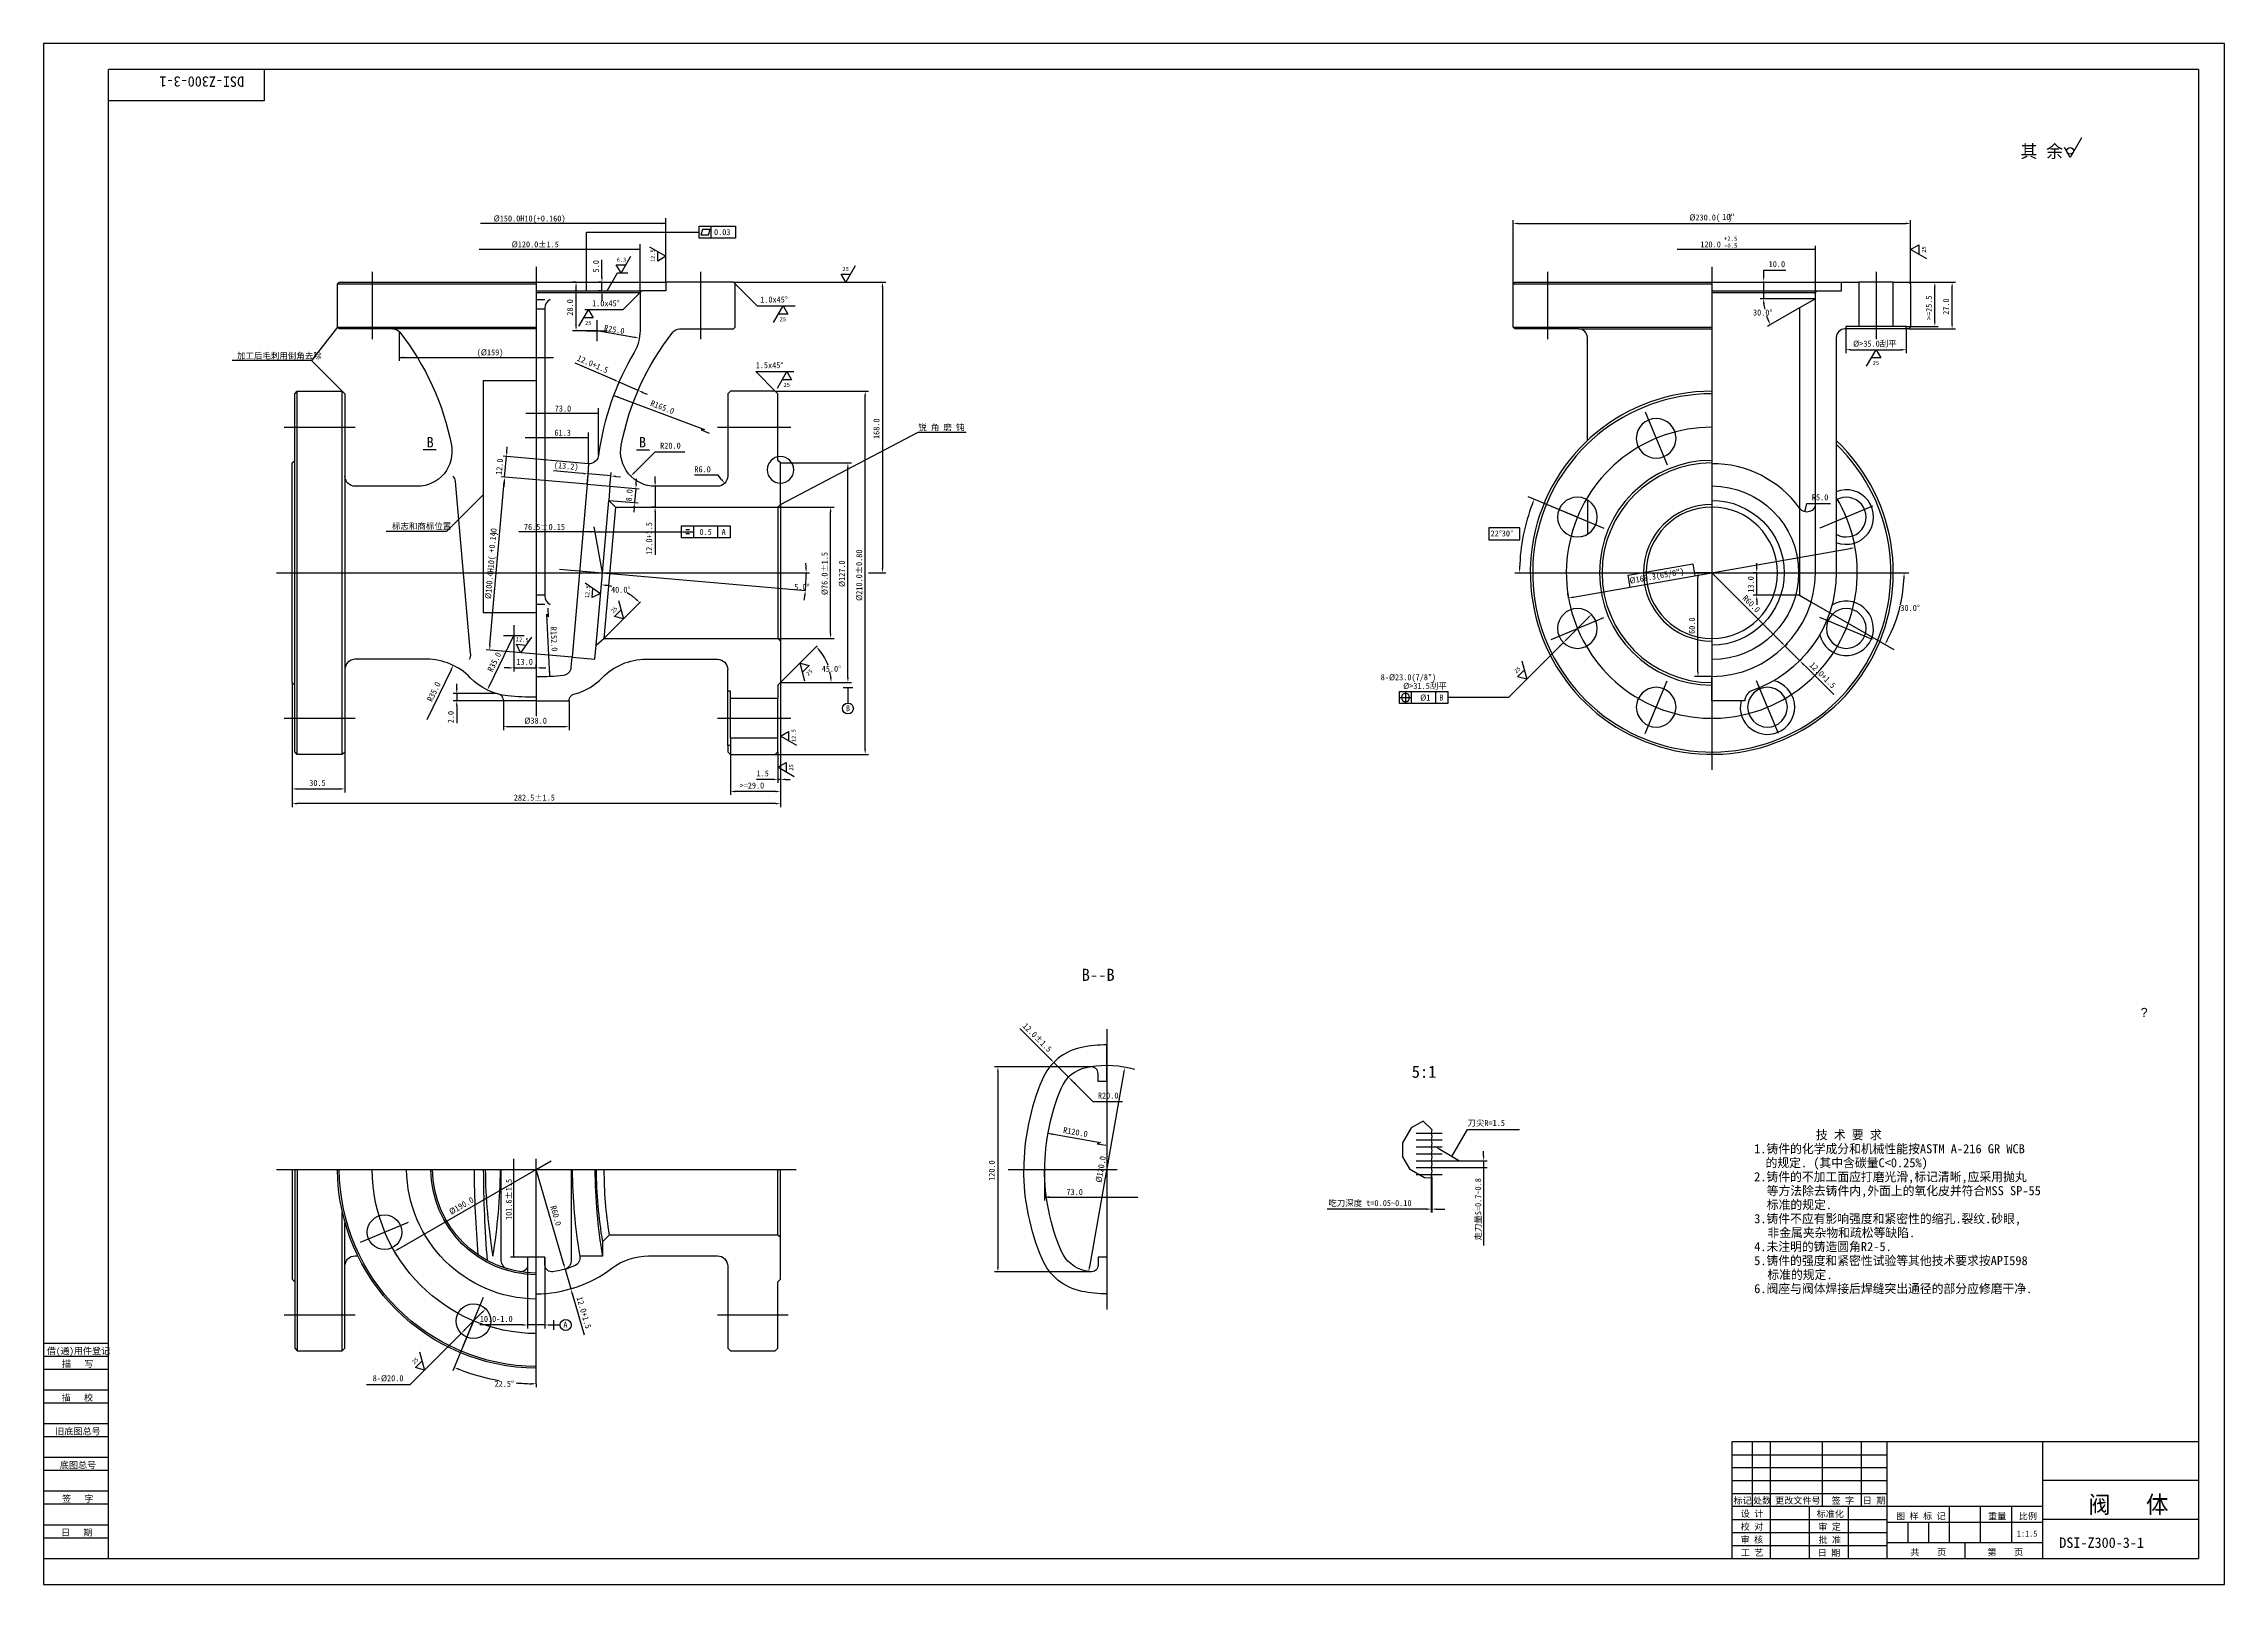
# Model space of a CAD drawing. Header units: metres. Extents: x 0 to 841, y 0 to 594.
import ezdxf

# ---------------------------------------------------------------- set-up
doc = ezdxf.new("R2010")
doc.units = ezdxf.units.M
for name, color, linetype in [('B', 3, 'Continuous'), ('C', 6, 'Continuous'), ('D', 1, 'Continuous'), ('E', 2, 'Continuous'), ('FL', 5, 'Continuous'), ('HA', 5, 'Continuous'), ('T', 7, 'Continuous'), ('TL', 4, 'Continuous')]:
    doc.layers.add(name, color=color, linetype=linetype)

# ---------------------------------------------------------------- blocks, each defined once
blk = doc.blocks.new('PIC5')
for points in [[(-6, 0), (6, 0)], [(2.1, 2.29), (-2.24, 2.29)], [(2.1, -2.35), (-2.34, -2.35)]]:
    blk.add_lwpolyline(points)
blk = doc.blocks.new('PIC20')
blk.add_lwpolyline([(-4.98, -3.04), (4.02, -3.04), (6.02, 2.96), (-2.98, 2.96)], close=True)
blk = doc.blocks.new('PIC1')
for points in [[(-6.4, 0), (6.24, 0)], [(0, 6.28), (0, -6.51)]]:
    blk.add_lwpolyline(points)
blk.add_lwpolyline([(-4.82, 0, 1), (4.82, 0, 1), (-4.82, 0, 1)], format="xyb")
blk = doc.blocks.new('TUKUN1')
at = {"layer": 'FL'}
for p, q in [((841, 594), (0, 594)), ((0, 594), (0, 0)), ((841, 0), (841, 594)), ((0, 83), (25, 83)), ((0, 75), (25, 75)), ((0, 70), (25, 70)), ((0, 62), (25, 62)), ((0, 57), (25, 57)), ((659, 30), (659, 55)), ((666, 10), (666, 55)), ((686, 30), (686, 55)), ((701, 30), (701, 55)), ((0, 49), (25, 49)), ((0, 44), (25, 44)), ((651, 50), (711, 50)), ((651, 45), (711, 45)), ((0, 36), (25, 36)), ((651, 40), (711, 40)), ((651, 35), (711, 35)), ((0, 31), (25, 31)), ((696, 10), (696, 30)), ((0, 23), (25, 23)), ((0, 18), (25, 18)), ((651, 25), (711, 25)), ((651, 20), (711, 20)), ((651, 15), (711, 15)), ((0, 0), (841, 0))]:
    blk.add_line(p, q, dxfattribs=at)
at = {"layer": 'TL'}
for p, q in [((831, 584), (25, 584)), ((25, 10), (25, 584)), ((85, 584), (85, 572)), ((831, 584), (831, 10)), ((85, 572), (25, 572)), ((0, 93), (25, 93)), ((0, 88), (25, 88)), ((831, 55), (651, 55)), ((651, 55), (651, 10)), ((711, 10), (711, 55)), ((771, 10), (771, 55)), ((831, 40), (771, 40)), ((771, 30), (651, 30)), ((681, 10), (681, 30)), ((735, 16), (735, 30)), ((747, 16), (747, 30)), ((759, 16), (759, 30)), ((711, 24), (771, 24)), ((719, 16), (719, 24)), ((727, 16), (727, 24)), ((831, 25), (771, 25)), ((0, 10), (831, 10)), ((771, 16), (711, 16)), ((741, 10), (741, 16))]:
    blk.add_line(p, q, dxfattribs=at)
at = {"layer": 'T'}
for s, p in [('借(通)用件登记', (1.26, 88.76)), ('描   写', (7.09, 83.76)), ('描   校', (6.98, 70.76)), ('旧底图总号', (4.52, 57.76)), ('底图总号', (6.25, 44.76)), ('签   字', (7.1, 31.76)), ('标记', (651.71, 31.07)), ('处数', (659.22, 31.07)), ('更改文件号', (667.75, 31.07)), ('签 字', (689.53, 31.07)), ('日 期', (701.57, 31.07)), ('设 计', (654.5, 25.99)), ('标准化', (683.77, 25.93)), ('图 样 标 记', (714.4, 25.04)), ('重量', (749.88, 25.04)), ('比例', (761.7, 25.04)), ('日   期', (6.72, 18.76)), ('校 对', (654.48, 20.99)), ('审 核', (654.41, 15.99)), ('批 准', (684.46, 15.93)), ('审 定', (684.39, 20.93)), ('工 艺', (654.52, 10.99)), ('日 期', (684.18, 10.93)), ('共    页', (719.91, 11.13)), ('第    页', (749.62, 11.13))]:
    blk.add_text(s, height=2.5, dxfattribs=at).set_placement(p)

msp = doc.modelspace()

# ---------------------------------------------------------------- linework, layer by layer
at = {"layer": 'B'}
msp.add_lwpolyline([(683.33, 416.76, -0.73), (677.31, 414.8), (677.2, 414.95)], format="xyb", dxfattribs=at)
at = {"layer": 'C'}
for p, q in [((126.67, 506), (126.67, 480)), ((190, 508), (190, 334.67)), ((253.33, 506), (253.33, 480)), ((580, 506), (580, 480)), ((643.33, 508), (643.33, 314)), ((92.83, 446.1), (120.17, 446.1)), ((259.83, 446.1), (288.17, 446.1)), ((89.83, 390), (290.17, 390)), ((567.33, 390), (719.33, 390)), ((92.83, 333.9), (120.17, 333.9)), ((259.83, 333.9), (288.17, 333.9)), ((410, 214), (410, 106)), ((89.83, 160), (290.17, 160)), ((190, 77.33), (190, 164)), ((92.83, 103.9), (120.17, 103.9)), ((259.83, 103.9), (287.17, 103.9))]:
    msp.add_line(p, q, dxfattribs=at)
for points in [[(706.67, 506), (706.67, 480)], [(209.33, 483.33), (217.33, 483.33)], [(213.33, 487.33), (213.33, 479.33)], [(617.66, 451.99), (626.07, 431.67)], [(581.34, 415.68), (601.67, 407.26)], [(705.33, 415.68), (685, 407.26)], [(198.9, 391.45), (215.5, 390)], [(581.34, 364.32), (601.67, 372.74)], [(705.33, 364.32), (685, 372.74)], [(177.33, 365.77), (185.33, 365.77)], [(181.33, 369.77), (181.33, 361.77)], [(617.66, 328.01), (626.07, 348.33)], [(669.01, 328.01), (660.59, 348.33)], [(529.33, 174), (539.33, 174)], [(529.33, 171.33), (539.33, 171.33)], [(529.33, 168.67), (539.33, 168.67)], [(372, 160), (414, 160)], [(372, 160), (414, 160)], [(529.33, 166), (539.33, 166)], [(529.33, 163.33), (539.33, 163.33)], [(529.33, 160.67), (539.33, 160.67)], [(529.33, 158), (539.33, 158)], [(122.25, 131.94), (140.73, 139.59)], [(161.94, 92.25), (169.59, 110.73)]]:
    msp.add_lwpolyline(points, dxfattribs=at)
for points in [[(643.33, 446.1, 3.81), (691.33, 419.04, 3.81)], [(190, 96.67, -0.41), (126.67, 160, -0.41)]]:
    msp.add_lwpolyline(points, format="xyb", dxfattribs=at)
at = {"layer": 'D'}
for p, q in [((785.9, 557.69), (781.53, 550.12)), ((781.53, 550.12), (779.34, 553.9)), ((240, 524.67), (168.44, 524.67)), ((252.76, 519), (252.76, 523.67)), ((252.76, 523.67), (266.76, 523.67)), ((257.43, 519), (257.43, 523.67)), ((266.76, 523.67), (266.76, 519)), ((566.67, 501.33), (566.67, 526)), ((568.53, 524.67), (718.13, 524.67)), ((720, 501.33), (720, 526)), ((230, 514.67), (168.03, 514.67)), ((209.33, 498.67), (209.33, 521.33)), ((209.33, 521.33), (252.76, 521.33)), ((233.69, 515.64), (240, 512)), ((236.85, 510.18), (236.85, 513.82)), ((266.76, 519), (252.76, 519)), ((683.33, 514.67), (630, 514.67)), ((720, 514.67), (723.15, 516.49)), ((726.31, 511.02), (720, 514.67)), ((723.15, 516.49), (723.15, 512.85)), ((215.33, 505.73), (215.33, 510.68)), ((215.33, 503.87), (215.33, 505.73)), ((222.67, 505.59), (220.85, 508.75)), ((220.85, 508.75), (224.49, 508.75)), ((226.31, 511.9), (222.67, 505.59)), ((240, 512), (236.85, 510.18)), ((309.33, 502), (307.51, 505.15)), ((307.51, 505.15), (311.15, 505.15)), ((312.98, 508.31), (309.33, 502)), ((663.33, 504.2), (663.33, 506.67)), ((663.33, 506.67), (665.2, 506.67)), ((665.2, 506.67), (671.93, 506.67)), ((205.33, 502), (204, 502)), ((205.33, 485.2), (205.33, 500.13)), ((215.33, 502), (214, 502)), ((215.33, 498.67), (214, 498.67)), ((215.33, 498.67), (215.33, 502)), ((215.33, 496.8), (215.33, 494.93)), ((266, 502), (324.83, 502)), ((323.5, 500.13), (323.5, 391.87)), ((719.33, 502), (730.67, 502)), ((719.33, 502), (737.33, 502)), ((729.33, 486.87), (729.33, 500.13)), ((736, 485.87), (736, 500.13)), ((206.42, 485.09), (210.07, 491.4)), ((211.89, 488.25), (208.25, 488.25)), ((210.07, 491.4), (211.89, 488.25)), ((281.51, 486.54), (285.15, 492.85)), ((286.97, 489.69), (283.33, 489.69)), ((285.15, 492.85), (286.97, 489.69)), ((663.33, 495.67), (661.96, 495.67)), ((213.33, 483.33), (204, 483.33)), ((213.33, 483.33), (206.94, 483.33)), ((227.91, 480.76), (213.33, 483.33)), ((666.01, 485.67), (664.82, 484.98)), ((695, 484), (695, 474.67)), ((718.33, 485), (730.67, 485)), ((718.33, 484), (718.33, 474.67)), ((719.33, 484), (737.33, 484)), ((137.09, 473.02), (196.67, 473.02)), ((696.87, 476), (716.47, 476)), ((703.02, 469.69), (706.67, 476)), ((708.49, 472.85), (704.85, 472.85)), ((706.67, 476), (708.49, 472.85)), ((218.53, 464.97), (205.02, 470.83)), ((220.24, 464.23), (218.53, 464.97)), ((221.95, 463.49), (221.42, 462.27)), ((229.29, 460.31), (221.95, 463.49)), ((282.98, 461.23), (286.62, 467.54)), ((288.45, 464.39), (284.8, 464.39)), ((286.62, 467.54), (288.45, 464.39)), ((219.89, 458.39), (254.85, 445.27)), ((229.29, 460.31), (229.82, 461.53)), ((231.01, 459.56), (232.72, 458.82)), ((282.17, 460), (318.17, 460)), ((316.83, 321.87), (316.83, 458.13)), ((214, 451.4), (186, 451.4)), ((178.65, 436.69), (178.81, 438.55)), ((210.1, 442.06), (185.67, 442.06)), ((254.85, 445.27), (253.53, 445.05)), ((253.53, 445.05), (256.65, 443.88)), ((210.1, 432.06), (177.16, 434.94)), ((177.79, 426.89), (178.49, 434.83)), ((206.3, 428.41), (196.61, 429.26)), ((209.67, 424.1), (210.13, 429.42)), ((227.74, 428.56), (235.84, 436.67)), ((235.84, 436.67), (237.71, 436.67)), ((237.71, 436.67), (247.22, 436.67)), ((284.17, 432.33), (311.5, 432.33)), ((310.17, 349.53), (310.17, 430.47)), ((172.12, 362.07), (177.63, 425.03)), ((209.67, 424.1), (176.46, 427.01)), ((209.67, 424.1), (176.46, 427.01)), ((177.63, 425.03), (177.47, 423.17)), ((208.16, 428.25), (206.3, 428.41)), ((218.77, 427.32), (210.02, 428.09)), ((218.42, 423.34), (218.88, 428.65)), ((218.42, 423.34), (229.71, 422.35)), ((220.62, 427.16), (222.48, 427)), ((228.38, 422.47), (227.9, 417.05)), ((228.54, 424.33), (228.7, 426.19)), ((235.84, 423.33), (234.51, 423.33)), ((235.84, 425.2), (235.84, 427.07)), ((235.84, 423.33), (235.84, 415.33)), ((258.25, 427.59), (250.96, 427.59)), ((260.11, 427.59), (258.25, 427.59)), ((261.47, 425.94), (260.11, 427.59)), ((217.94, 417.92), (229.23, 416.93)), ((227.74, 415.19), (227.58, 413.33)), ((235.84, 415.33), (234.51, 415.33)), ((235.84, 413.47), (235.84, 411.6)), ((283.17, 415.33), (304.83, 415.33)), ((303.5, 366.53), (303.5, 413.47)), ((679.14, 413.54), (680, 416.76)), ((680, 416.76), (681.87, 416.76)), ((681.87, 416.76), (689.15, 416.76)), ((212.72, 405.76), (183.22, 405.76)), ((212.72, 405.76), (215.05, 405.76)), ((215.05, 405.76), (246.05, 405.76)), ((235.84, 411.6), (235.84, 396.87)), ((246.05, 403.42), (246.05, 408.09)), ((246.05, 408.09), (264.72, 408.09)), ((250.72, 403.42), (250.72, 408.09)), ((260.05, 403.42), (260.05, 408.09)), ((264.72, 408.09), (264.72, 403.42)), ((264.72, 403.42), (246.05, 403.42)), ((589.92, 380.58), (696.74, 399.42)), ((290.17, 390), (295.4, 390)), ((318.17, 390), (324.83, 390)), ((643.33, 390), (636.67, 390)), ((638, 351.87), (638, 388.13)), ((670.3, 363.04), (643.33, 390)), ((660.67, 390), (659.33, 390)), ((660.67, 391.87), (660.67, 393.73)), ((660.67, 381.33), (660.67, 390)), ((208.83, 386.18), (214.8, 382.01)), ((211.5, 380.47), (211.82, 384.1)), ((214.8, 382.01), (211.5, 380.47)), ((221.75, 379.25), (223.64, 372.21)), ((677.2, 381.33), (659.33, 381.33)), ((660.67, 379.47), (660.67, 377.6)), ((195.27, 350.14), (194.02, 374.1)), ((194.02, 374.1), (194.75, 372.99)), ((194.75, 372.99), (194.57, 376.31)), ((220.12, 373.15), (222.69, 375.73)), ((223.64, 372.21), (220.12, 373.15)), ((595.6, 372.63), (587.4, 364.43)), ((171.93, 346.47), (181.33, 365.77)), ((181.33, 365.77), (181.33, 352)), ((183.91, 359.17), (182.37, 362.47)), ((182.37, 362.47), (186, 362.15)), ((188.09, 365.14), (183.91, 359.17)), ((283.17, 364.67), (304.83, 364.67)), ((586.08, 363.11), (564.87, 341.9)), ((670.3, 363.04), (668.98, 364.36)), ((671.62, 361.72), (672.56, 362.66)), ((671.62, 361.72), (677.27, 356.06)), ((203.84, 357.43), (170.63, 360.33)), ((179.47, 353.33), (177.6, 353.33)), ((181.33, 353.33), (190, 353.33)), ((190, 353.33), (190, 354.67)), ((191.87, 353.33), (193.73, 353.33)), ((293.59, 348.17), (291.71, 355.21)), ((291.71, 355.21), (295.23, 354.27)), ((295.23, 354.27), (292.65, 351.69)), ((570.05, 356.01), (571.94, 348.97)), ((677.27, 356.06), (678.22, 357)), ((678.59, 354.74), (679.91, 353.42)), ((679.91, 353.42), (690.33, 343.01)), ((95.83, 347.67), (95.83, 305.33)), ((95.83, 347.67), (95.83, 299.67)), ((157.18, 352.63), (147.78, 333.33)), ((159.33, 345.28), (159.33, 347.14)), ((284.17, 347.67), (284.17, 309)), ((284.17, 347.67), (284.17, 304.33)), ((284.17, 347.67), (284.17, 299.67)), ((284.17, 347.67), (311.5, 347.67)), ((568.42, 349.91), (571, 352.49)), ((571.94, 348.97), (568.42, 349.91)), ((643.33, 350), (636.67, 350)), ((174.67, 343.41), (158, 343.41)), ((177.33, 340.67), (158, 340.67)), ((159.33, 343.41), (159.33, 340.67)), ((159.33, 338.8), (159.33, 336.93)), ((159.33, 336.93), (159.33, 331.98)), ((177.33, 340.67), (177.33, 329.33)), ((202.67, 340.67), (202.67, 329.33)), ((522.87, 339.56), (522.87, 344.23)), ((522.87, 344.23), (541.54, 344.23)), ((541.54, 339.56), (522.87, 339.56)), ((527.54, 339.56), (527.54, 344.23)), ((536.87, 339.56), (536.87, 344.23)), ((541.54, 344.23), (541.54, 339.56)), ((564.87, 341.9), (541.54, 341.9)), ((179.2, 330.67), (200.8, 330.67)), ((284.17, 327), (287.32, 328.82)), ((287.32, 328.82), (287.32, 325.18)), ((116.17, 321), (116.17, 305.33)), ((264.83, 323.4), (264.83, 304.33)), ((282.17, 320), (318.17, 320)), ((283.17, 321), (283.17, 309)), ((290.48, 323.36), (284.17, 327)), ((283.17, 315), (286.32, 316.82)), ((289.48, 311.36), (283.17, 315)), ((286.32, 316.82), (286.32, 313.18)), ((97.7, 306.67), (114.3, 306.67)), ((282.3, 305.67), (266.7, 305.67)), ((279.43, 310.33), (274.93, 310.33)), ((281.3, 310.33), (279.43, 310.33)), ((284.17, 310.33), (283.17, 310.33)), ((286.03, 310.33), (287.9, 310.33)), ((282.3, 301), (97.7, 301)), ((386.94, 203.85), (376.53, 214.27)), ((388.26, 202.53), (386.94, 203.85)), ((389.58, 201.21), (390.52, 202.16)), ((403.57, 199.48), (366.67, 199.48)), ((368, 197.61), (368, 122.39)), ((395.24, 195.56), (389.58, 201.21)), ((395.24, 195.56), (396.18, 196.5)), ((396.56, 194.24), (397.88, 192.92)), ((396.56, 194.24), (404.67, 186.13)), ((416.62, 197.55), (403.38, 122.45)), ((404.67, 186.13), (406.53, 186.13)), ((406.53, 186.13), (416.04, 186.13)), ((387.22, 173.89), (407.57, 170.3)), ((407.57, 170.3), (406.32, 169.85)), ((406.32, 169.85), (409.6, 169.27)), ((136.77, 129.27), (190, 160)), ((181.33, 126.13), (181.33, 164)), ((200.59, 123.37), (190, 160)), ((538.38, 167.73), (546, 163.33)), ((539.33, 163.33), (556.67, 163.33)), ((539.33, 160.67), (556.67, 160.67)), ((546, 163.33), (547.87, 163.33)), ((547.87, 163.33), (547.93, 163.33)), ((555.33, 165.2), (555.33, 167.07)), ((555.33, 163.33), (555.33, 160.67)), ((535.15, 158), (535.15, 143.33)), ((535.33, 156.67), (535.33, 143.33)), ((555.33, 158.8), (555.33, 156.93)), ((555.33, 156.93), (555.33, 156.87)), ((386, 149.33), (422, 149.33)), ((531.15, 144.67), (495, 144.67)), ((533.29, 144.67), (531.15, 144.67)), ((533.29, 144.67), (531.42, 144.67)), ((535.15, 144.67), (535.33, 144.67)), ((537.2, 144.67), (539.07, 144.67)), ((539.07, 144.67), (540.35, 144.67)), ((186.67, 126.13), (180, 126.13)), ((186.67, 126.13), (186.67, 98.67)), ((193.33, 126.13), (193.33, 98.67)), ((200.59, 123.37), (200.07, 125.16)), ((201.1, 121.57), (202.39, 121.94)), ((201.1, 121.57), (203.32, 113.89)), ((403.57, 120.52), (366.67, 120.52)), ((203.32, 113.89), (204.61, 114.26)), ((203.84, 112.09), (204.36, 110.3)), ((204.36, 110.3), (208.45, 96.15)), ((162.37, 98.09), (169.16, 104.88)), ((182.93, 100), (168.21, 100)), ((184.8, 100), (182.93, 100)), ((193.33, 100), (186.67, 100)), ((195.2, 100), (197.07, 100)), ((143.39, 83.57), (145.96, 86.15)), ((145.02, 89.67), (146.91, 82.63)), ((146.91, 82.63), (143.39, 83.57)), ((158.36, 83.63), (157.85, 82.38)), ((190, 77.33), (190, 75.99))]:
    msp.add_line(p, q, dxfattribs=at)
for points in [[(240, 502), (240, 526.67)], [(230, 498), (230, 516.67)], [(683.33, 495.67), (683.33, 516)], [(217.33, 498.67), (221.33, 505.59), (225.33, 505.59)], [(230, 498), (223.4, 491.4), (208.73, 491.4)], [(266.67, 501.33), (275.15, 492.85), (289.82, 492.85)], [(663.33, 495.67), (663.33, 502.33)], [(663.33, 495.67), (663.33, 499)], [(683.33, 495.67), (663.33, 495.67)], [(677.2, 492.13), (666.01, 485.67)], [(113.33, 484.67), (103.33, 471.83)], [(137.09, 483.02), (137.09, 471.69)], [(115.17, 460), (103.33, 471.83), (72.67, 471.83)], [(282.17, 460), (274.62, 467.54), (289.29, 467.54)], [(214, 435.4), (214, 453.4)], [(151.33, 437.4), (146.33, 437.4)], [(210.1, 432.06), (210.1, 444.06)], [(228.67, 437.4), (233.67, 437.4)], [(284.17, 416.33), (337.29, 444.22), (355.75, 444.22)], [(169.57, 420), (155.42, 405.86), (132.09, 405.86)], [(591.5, 411.47), (572.5, 419.34)], [(215.5, 390), (212.37, 407.73)], [(557.33, 402.67), (569.33, 402.67), (569.33, 407.34), (557.33, 407.34), (557.33, 402.67)], [(215.5, 390), (293.87, 383.14)], [(611.82, 384.44), (611.01, 389.04), (635.96, 393.44), (636.77, 388.84)], [(216.09, 364.67), (230.24, 378.81)], [(681.71, 378.73), (713.47, 360.39)], [(284.17, 347.67), (298.31, 361.81)], [(284.17, 347.67), (304.17, 347.67)], [(312.03, 345.67), (308.3, 345.67)], [(310.17, 345.67), (310.17, 339.77)], [(543.11, 165), (549.11, 175.39), (569.11, 175.39)], [(190, 160), (195.77, 163.33)], [(386, 160), (386, 148)], [(555.33, 160.67), (555.33, 130.67)], [(165.76, 101.49), (158.36, 83.63)], [(196.67, 101.87), (196.67, 98.13)], [(161.05, 96.77), (141.25, 76.97), (124.58, 76.97)], [(196.67, 100), (199.23, 100)]]:
    msp.add_lwpolyline(points, dxfattribs=at)
for points in [[(588.09, 380.26, -0.01), (587.78, 382.19, -0.01)], [(420.84, 198.5, 0.11), (403.57, 199.48, 0.11)], [(135.15, 128.33, 0.01), (136.29, 126.44, 0.01)]]:
    msp.add_lwpolyline(points, format="xyb", dxfattribs=at)
for centre, radius in [((781.53, 552.64), 1.26), ((310.17, 337.67), 2.1), ((201.33, 100), 2.1)]:
    msp.add_circle(centre, radius, dxfattribs=at)
for centre, radius, start, end in [((683.33, 495.67), 20.04, 185.34, 191.82), ((683.33, 495.67), 20.04, 199.1, 204.66), ((643.33, 390), 74.14, 158.94, 178.56), ((215.5, 390), 78.56, 355, 0), ((215.5, 390), 78.56, 1.36, 2.72), ((662.19, 390), 55.29, 347.13, 358.07), ((213.01, 361.59), 23.89, 75.24, 80.52), ((213.01, 361.59), 23.89, 49.48, 59.8), ((215.5, 390), 78.56, 352.28, 353.64), ((662.19, 390), 55.29, 331.93, 346.61), ((284.17, 347.67), 19.52, 19.64, 39.52), ((284.17, 347.67), 19.52, 5.48, 12.15), ((190, 160), 82.68, 248.79, 260.07), ((190, 160), 82.68, 264.57, 268.71)]:
    msp.add_arc(centre, radius, start, end, dxfattribs=at)
for points in [[(238.08, 524.36), (240, 524.67), (238.08, 524.97)], [(568.53, 524.98), (568.53, 524.36), (566.67, 524.67)], [(718.13, 524.98), (718.13, 524.36), (720, 524.67)], [(228.08, 514.36), (230, 514.67), (228.08, 514.97)], [(681.41, 514.36), (683.33, 514.67), (681.41, 514.97)], [(205.02, 500.13), (205.64, 500.13), (205.33, 502)], [(209.02, 500.53), (209.64, 500.53), (209.33, 498.67)], [(215.02, 503.87), (215.64, 503.87), (215.33, 502)], [(215.02, 496.8), (215.64, 496.8), (215.33, 498.67)], [(323.19, 500.13), (323.81, 500.13), (323.5, 502)], [(663.64, 504.2), (663.02, 504.2), (663.33, 502.33)], [(729.02, 500.13), (729.64, 500.13), (729.33, 502)], [(735.69, 500.13), (736.31, 500.13), (736, 502)], [(663.07, 493.79), (663.69, 493.82), (663.29, 495.67)], [(205.02, 485.2), (205.64, 485.2), (205.33, 483.33)], [(227.96, 481.07), (227.85, 480.46), (229.75, 480.44)], [(665.39, 487.45), (664.84, 487.16), (665.97, 485.64)], [(729.02, 486.87), (729.64, 486.87), (729.33, 485)], [(735.69, 485.87), (736.31, 485.87), (736, 484)], [(139.01, 473.33), (137.09, 473.02), (139.01, 472.72)], [(696.87, 476.31), (696.87, 475.69), (695, 476)], [(716.47, 476.31), (716.47, 475.69), (718.33, 476)], [(220.36, 464.52), (220.12, 463.95), (221.95, 463.49)], [(221.75, 458.03), (221.53, 457.44), (219.89, 458.39)], [(231.13, 459.85), (230.88, 459.28), (229.29, 460.31)], [(316.52, 458.13), (317.14, 458.13), (316.83, 460)], [(212.08, 451.09), (214, 451.4), (212.08, 451.7)], [(208.18, 441.76), (210.1, 442.06), (208.18, 442.37)], [(178.34, 436.72), (178.96, 436.66), (178.49, 434.83)], [(309.86, 430.47), (310.48, 430.47), (310.17, 432.33)], [(177.32, 425.06), (177.94, 425.01), (177.79, 426.89)], [(177.32, 425.06), (177.94, 425.01), (177.79, 426.89)], [(208.19, 428.56), (208.13, 427.94), (210.02, 428.09)], [(220.65, 427.47), (220.6, 426.85), (218.77, 427.32)], [(227.96, 428.34), (227.52, 428.78), (226.42, 427.24)], [(228.23, 424.35), (228.85, 424.3), (228.38, 422.47)], [(235.53, 425.2), (236.16, 425.2), (235.84, 423.33)], [(261.71, 426.14), (261.23, 425.74), (262.66, 424.5)], [(227.43, 415.21), (228.05, 415.16), (227.9, 417.05)], [(235.53, 413.47), (236.16, 413.47), (235.84, 415.33)], [(303.19, 413.47), (303.81, 413.47), (303.5, 415.33)], [(573.86, 416.75), (574.43, 416.52), (574.84, 418.37)], [(210.8, 405.45), (212.72, 405.76), (210.8, 406.06)], [(214.59, 406.07), (214.59, 405.45), (212.72, 405.76)], [(696.8, 399.11), (696.69, 399.72), (698.58, 399.74)], [(294.35, 391.87), (293.73, 391.86), (294.06, 390)], [(323.19, 391.87), (323.81, 391.87), (323.5, 390)], [(569.53, 391.86), (568.91, 391.87), (569.19, 390)], [(637.69, 388.13), (638.31, 388.13), (638, 390)], [(660.36, 391.87), (660.98, 391.87), (660.67, 390)], [(717.14, 388.14), (717.76, 388.13), (717.48, 390)], [(216.91, 384.84), (216.99, 385.46), (215.1, 385.38)], [(228.75, 379.97), (228.32, 379.52), (229.91, 378.48)], [(293.27, 381.33), (293.89, 381.26), (293.76, 383.15)], [(589.98, 380.28), (589.87, 380.89), (588.09, 380.26)], [(660.36, 379.47), (660.98, 379.47), (660.67, 381.33)], [(595.82, 372.41), (595.38, 372.85), (596.92, 373.95)], [(171.81, 362.1), (172.43, 362.05), (171.96, 360.21)], [(303.19, 366.53), (303.81, 366.53), (303.5, 364.67)], [(584.98, 361.57), (584.54, 362.01), (586.08, 363.11)], [(587.62, 364.21), (587.18, 364.65), (586.08, 363.11)], [(670.08, 362.82), (670.52, 363.26), (671.62, 361.72)], [(670.52, 363.26), (670.08, 362.82), (671.62, 361.72)], [(711.25, 363.84), (710.71, 364.14), (710.07, 362.35)], [(157.46, 352.5), (156.9, 352.77), (158, 354.31)], [(179.47, 353.64), (179.47, 353.02), (181.33, 353.33)], [(191.87, 353.64), (191.87, 353.02), (190, 353.33)], [(298.99, 359.88), (299.45, 360.29), (297.97, 361.47)], [(678.81, 354.96), (678.37, 354.52), (677.27, 356.06)], [(159.02, 345.28), (159.64, 345.28), (159.33, 343.41)], [(172.21, 346.34), (171.65, 346.61), (171.12, 344.79)], [(194.86, 351.99), (195.48, 352.02), (195.27, 350.14)], [(303.9, 349.55), (303.28, 349.52), (303.68, 347.67)], [(309.86, 349.53), (310.48, 349.53), (310.17, 347.67)], [(637.69, 351.87), (638.31, 351.87), (638, 350)], [(159.02, 338.8), (159.64, 338.8), (159.33, 340.67)], [(179.2, 330.98), (179.2, 330.36), (177.33, 330.67)], [(200.8, 330.98), (200.8, 330.36), (202.67, 330.67)], [(316.52, 321.87), (317.14, 321.87), (316.83, 320)], [(97.7, 306.98), (97.7, 306.36), (95.83, 306.67)], [(114.3, 306.98), (114.3, 306.36), (116.17, 306.67)], [(266.7, 305.98), (266.7, 305.36), (264.83, 305.67)], [(281.3, 310.64), (281.3, 310.02), (283.17, 310.33)], [(282.3, 305.98), (282.3, 305.36), (284.17, 305.67)], [(286.03, 310.64), (286.03, 310.02), (284.17, 310.33)], [(97.7, 301.31), (97.7, 300.69), (95.83, 301)], [(282.3, 301.31), (282.3, 300.69), (284.17, 301)], [(388.48, 202.75), (388.04, 202.31), (389.58, 201.21)], [(367.69, 197.61), (368.31, 197.61), (368, 199.48)], [(396.78, 194.46), (396.34, 194.02), (395.24, 195.56)], [(396.34, 194.02), (396.78, 194.46), (395.24, 195.56)], [(416.93, 197.5), (416.32, 197.61), (416.95, 199.39)], [(389.11, 173.87), (389, 173.26), (387.22, 173.89)], [(538.22, 167.46), (538.53, 168), (536.76, 168.67)], [(555.02, 165.2), (555.64, 165.2), (555.33, 163.33)], [(555.02, 158.8), (555.64, 158.8), (555.33, 160.67)], [(387.92, 149.64), (386, 149.33), (387.92, 149.03)], [(533.29, 144.98), (533.29, 144.36), (535.15, 144.67)], [(533.29, 144.98), (533.29, 144.36), (535.15, 144.67)], [(537.2, 144.98), (537.2, 144.36), (535.33, 144.67)], [(136.92, 129), (136.61, 129.54), (135.15, 128.33)], [(181.03, 128.05), (181.33, 126.13), (181.64, 128.05)], [(200.29, 123.28), (200.88, 123.45), (201.1, 121.57)], [(200.88, 123.45), (200.29, 123.28), (201.1, 121.57)], [(367.69, 122.39), (368.31, 122.39), (368, 120.52)], [(403.68, 122.39), (403.07, 122.5), (403.05, 120.61)], [(204.14, 112.18), (203.54, 112.01), (203.32, 113.89)], [(169.38, 104.66), (168.94, 105.1), (170.48, 106.2)], [(162.59, 97.87), (162.15, 98.31), (161.05, 96.77)], [(184.8, 100.31), (184.8, 99.69), (186.67, 100)], [(195.2, 100.31), (195.2, 99.69), (193.33, 100)], [(159.98, 82.63), (160.21, 83.21), (158.36, 83.62)], [(188.14, 77.65), (188.13, 77.03), (190, 77.32)]]:
    msp.add_solid(points, dxfattribs=at)
at = {"layer": 'E'}
msp.add_lwpolyline([(190, 464), (169.57, 464), (169.57, 374.67), (190, 374.67)], dxfattribs=at)
at = {"layer": 'FL'}
msp.add_lwpolyline([(289.3, 429.67, 1), (279.03, 429.67, 1)], format="xyb", close=True, dxfattribs=at)
at = {"layer": 'HA'}
for p, q in [((410, 193.87), (410, 208)), ((410, 126.13), (410, 112))]:
    msp.add_line(p, q, dxfattribs=at)
for points in [[(643.33, 340.67), (643.33, 350)], [(532.03, 178.63), (527.41, 175.97), (524.08, 170.19), (524.08, 164.86), (526.75, 160.24), (532.52, 156.91), (535.33, 156.67)], [(190, 112), (190, 127.47)]]:
    msp.add_lwpolyline(points, dxfattribs=at)
at = {"layer": 'TL'}
for points in [[(190, 484), (114, 484), (113.33, 484.67), (113.33, 501.33), (114, 502), (240, 502)], [(113.33, 501.33), (190, 501.33)], [(190, 502), (240, 502)], [(190, 498.67), (230.67, 498.67)], [(190, 498), (230, 498)], [(566.67, 501.33), (643.33, 501.33)], [(643.33, 502), (693.33, 502)], [(643.33, 498.67), (693.33, 498.67)], [(643.33, 498), (683.33, 498)], [(713.33, 502), (700, 502)], [(713.33, 502), (719.33, 502), (720, 501.33), (720, 484.67), (719.33, 484), (718.33, 484), (718.33, 485), (713.33, 485), (713.33, 502)], [(190, 495.33), (193.33, 495.33)], [(190, 491.79), (193.33, 491.79)], [(683.33, 495.67), (677.2, 492.13), (677.2, 381.33), (681.71, 378.73)], [(113.33, 484.67), (190, 484.67)], [(566.67, 484.67), (643.33, 484.67)], [(592, 484), (643.33, 484)], [(719.33, 484), (695, 484)], [(713.33, 485), (700, 485)], [(97.83, 320), (96.83, 321), (96.83, 346.67), (95.83, 347.67), (95.83, 432.33), (96.83, 433.33), (96.83, 459), (97.83, 460), (115.17, 460), (116.17, 459), (116.17, 321), (115.17, 320), (97.83, 320)], [(97.83, 320), (97.83, 460)], [(115.17, 320), (115.17, 460)], [(96.83, 346.67), (96.83, 433.33)], [(209.67, 424.1), (203.84, 357.43)], [(213.06, 362.08), (217.94, 417.92)], [(220.53, 415.33), (216.09, 364.67)], [(283.17, 415.33), (283.17, 364.67)], [(284.17, 416.33), (284.17, 363.67)], [(595.33, 418.11), (595.33, 404.83)], [(193.33, 381.33), (190, 381.33)], [(193.33, 377.79), (190, 377.79)], [(263.83, 323.4), (263.83, 352.67)], [(264.83, 326.23), (264.83, 341.57)], [(283.17, 326.23), (283.17, 341.57)], [(282.17, 320), (283.17, 321), (283.17, 326.23), (264.83, 326.23), (264.83, 323.4), (263.83, 323.4), (263.83, 321), (264.83, 320), (282.17, 320)], [(95.83, 160), (95.83, 117.67), (96.83, 116.67)], [(96.83, 160), (96.83, 91), (97.83, 90)], [(97.83, 160), (97.83, 90)], [(283.17, 134.67), (283.17, 160)], [(284.17, 133.67), (284.17, 160)], [(115.17, 90), (115.17, 143.33)], [(116.17, 91), (116.17, 139.35)], [(97.83, 90), (115.17, 90), (116.17, 91)]]:
    msp.add_lwpolyline(points, dxfattribs=at)
for points in [[(266.67, 484.67), (266.67, 501.33), (266, 502), (240, 502), (240, 502), (240, 498.67), (230.67, 498.67), (230, 498), (230, 483.33, -0.13), (227.75, 474.97, 0.1), (214, 435.4, -0.37), (210.67, 432.06), (210.1, 432.06), (209.67, 424.1), (218.42, 423.34), (217.94, 417.92), (220.53, 415.33), (283.17, 415.33), (284.17, 416.33), (284.17, 432.33), (283.17, 433.33), (283.17, 459), (282.17, 460), (264.83, 460), (263.83, 459), (263.83, 427.33, -0.41), (259.83, 423.33), (235.84, 423.33, -0.47), (222.76, 439.21, -0.12), (242.65, 482.72, -0.23), (245.27, 484), (266, 484), (266.67, 484.67)], [(595.33, 440.95), (595.33, 480.67, 0.41), (592, 484), (567.33, 484), (566.67, 484.67), (566.67, 501.33), (567.33, 502), (693.33, 502)], [(643.33, 350, 0.41), (683.33, 390), (683.33, 498), (684, 498.67), (693.33, 498.67), (693.33, 502), (693.33, 502), (700, 502), (700, 485), (695, 485), (695, 484), (694.67, 484, 0.41), (691.33, 480.67), (691.33, 390, -0.32), (658.67, 344.51, 0.27), (656, 340.67), (643.33, 340.67)], [(195.33, 495.33, 0.32), (193.33, 492), (193.33, 381.13, 0.32), (195.33, 377.79, 0.32)], [(134.73, 484, -0.23), (137.35, 482.72, -0.12), (157.24, 439.21, -0.47), (144.16, 423.33), (120.17, 423.33, -0.41), (116.17, 427.33, -0.41)], [(643.33, 460, 5.23), (691.33, 440.95, 5.23)], [(643.33, 459, 5.14), (691.33, 439.57, 5.14)], [(643.33, 433.33, 1), (643.33, 346.67, 1)], [(643.33, 432.33, 1), (643.33, 347.67, 1)], [(677.2, 414.95, 0.24), (643.33, 432.06, 0.24)], [(164.65, 358.79), (158.84, 425.2, 0.18), (157.87, 427.27, 0.18)], [(643.33, 423.47, -1), (643.33, 356.53, -1)], [(691.33, 401.69, 1.47), (691.33, 421.25, 1.47)], [(643.33, 416.33, 1), (643.33, 363.67, 1)], [(643.33, 417.92, -1), (643.33, 362.08, -1)], [(691.33, 404.83, 1.73), (691.33, 418.11, 1.73)], [(684.95, 366.09, 3.08), (689.67, 377.48, 3.08)], [(190, 350, 0.03), (200.52, 350.55, 0.36), (203.5, 353.57), (203.84, 357.43), (212.58, 356.66), (213.06, 362.08), (216.09, 364.67), (283.17, 364.67), (284.17, 363.67), (284.17, 347.67), (283.17, 346.67), (283.17, 341.57), (264.83, 341.57), (264.83, 344.4), (263.83, 344.4), (263.83, 352.67)], [(190, 342, -0.03), (178.98, 342.56, -0.18), (164.56, 349.55, 0.2), (147.78, 356.67), (120.17, 356.67, 0.41), (116.17, 352.67, 0.41)], [(164.65, 358.79, -0.18), (164.06, 356.58, -0.18)], [(190, 340.67), (202.67, 340.67, -0.42), (205.33, 343.41, 0.13), (215.44, 349.55, -0.2), (232.22, 356.67), (259.83, 356.67, -0.41), (263.83, 352.67, -0.41)], [(654.6, 340.67, 2.42), (667.25, 348.38, 2.42)], [(190, 340.67), (177.33, 340.67, 0.42), (174.67, 343.41, 0.42)], [(410, 208, 0.05), (400.4, 207.03, 0.25), (385.04, 194.49, 0.1), (378, 160, 0.1)], [(410, 193.87), (406.67, 193.87), (406.67, 196.85, 0.46), (403.57, 199.48, 0.01), (402, 199.19, 0.25), (392.4, 191.35, 0.1), (386, 160, 0.1)], [(532.03, 178.63), (535.33, 175.33, 0.14), (535.33, 172.67, 0.14), (535.33, 170, 0.14), (535.33, 167.33, 0.14), (535.33, 164.67, 0.14), (535.33, 162, 0.14), (535.33, 159.33, 0.14), (535.33, 156.67, 0.14)], [(190, 83.33, -0.41), (113.33, 160, -0.41)], [(190, 84, -0.41), (114, 160, -0.41)], [(190, 110, -0.41), (140, 160, -0.41)], [(190, 110, -0.41), (140, 160, -0.41)], [(190, 119.33, -0.41), (149.33, 160, -0.41)], [(190, 120, -0.41), (150, 160, -0.41)], [(166, 160, 0.02), (167.5, 126.93, 0.02)], [(169.57, 160, 0.02), (171.06, 124.77, 0.02)], [(170.33, 160, 0.04), (173.25, 126.53, 0.04)], [(173.25, 126.53, 0.04), (176.16, 160, 0.04)], [(178.9, 121.57, -0.33), (176.49, 124.77), (176.49, 160)], [(203.51, 160), (203.51, 124.77, -0.33), (201.1, 121.57, -0.33)], [(203.84, 160, 0.04), (206.75, 126.53, 0.04)], [(212.58, 160, 0.04), (215.5, 126.53, 0.04)], [(213.06, 160, 0.04), (215.5, 132.08, 0.04)], [(216.09, 160, 0.04), (218.08, 134.67, 0.04)], [(410, 112, -0.05), (400.4, 112.97, -0.25), (385.04, 125.51, -0.1), (378, 160, -0.1)], [(410, 126.13), (406.67, 126.13), (406.67, 123.15, -0.46), (403.57, 120.52, -0.01), (402, 120.81, -0.25), (392.4, 128.65, -0.1), (386, 160, -0.1)], [(263.83, 91), (264.83, 90), (282.17, 90), (283.17, 91), (283.17, 116.67), (284.17, 117.67), (284.17, 133.67), (283.17, 134.67), (218.08, 134.67), (215.5, 132.08), (215.5, 126.53), (206.75, 126.53, -0.36), (204.71, 122.8, -0.05), (196.43, 120.52, -0.46), (193.33, 123.15), (193.33, 126.13), (190, 126.13)], [(116.17, 122.67, -0.41), (120.17, 126.67), (120.96, 126.67)], [(190, 112, 0.16), (219.16, 121.87, -0.16), (233.33, 126.67), (259.83, 126.67, -0.41), (263.83, 122.67), (263.83, 91)], [(190, 126.13), (186.67, 126.13), (186.67, 123.15, -0.46), (183.57, 120.52, -0.46)]]:
    msp.add_lwpolyline(points, format="xyb", dxfattribs=at)
for points in [[(629.53, 441.83, 1), (614.2, 441.83, 1)], [(599.17, 411.47, 1), (583.84, 411.47, 1)], [(668.67, 390, 1), (618, 390, 1)], [(599.17, 368.53, 1), (583.84, 368.53, 1)], [(702.83, 368.53, 1), (687.5, 368.53, 1)], [(629.53, 338.17, 1), (614.2, 338.17, 1)], [(672.47, 338.17, 1), (657.14, 338.17, 1)], [(138.15, 135.76, -1), (124.82, 135.76, -1)], [(172.43, 101.49, -1), (159.1, 101.49, -1)]]:
    msp.add_lwpolyline(points, format="xyb", close=True, dxfattribs=at)

# ---------------------------------------------------------------- block references
at = {"layer": 'D', "xscale": 0.33, "yscale": 0.33, "zscale": 0.33}
for name, p in [('PIC20', (255.09, 521.33)), ('PIC5', (248.39, 405.76)), ('PIC1', (525.2, 341.9))]:
    msp.add_blockref(name, p, dxfattribs=at)
at = {"layer": 'T'}
msp.add_blockref('TUKUN1', (0, 0), dxfattribs=at)

# ---------------------------------------------------------------- texts
at = {"layer": 'D'}
for s, height, rotation, p in [('DSI-Z300-3-1', 4, 180, (77.33, 581.33)), ('12.5', 1.59, 90, (235.7, 509.73)), ('25', 1.59, 90, (725.89, 513.38)), ('5.0', 2.33, 90, (214.17, 505.79)), ('>=25.5', 2.33, 90, (728.17, 487.39)), ('28.0', 2.33, 90, (204.17, 489.11)), ('27.0', 2.33, 90, (734.83, 489.44)), ('R25.0', 2.33, 350, (216, 483.33)), ('12.0+1.5', 2.33, 336.57, (205.48, 471.9)), ('R165.0', 2.33, 339.43, (233.77, 454.43)), ('168.0', 2.33, 90, (322.33, 441.56)), ('12.0', 2.33, 85, (176.69, 427.64)), ('(13.2)', 2.33, 355, (196.71, 430.42)), ('8.0', 2.33, 85, (226.77, 417.42)), ('%%C100.4H10(     )', 2.33, 85, (172.5, 379.83)), ('+0.140', 2.33, 85, (173.9, 397.66)), ('12.0+1.5', 2.33, 90, (234.68, 396.87)), ('%%C76.0%%P1.5', 2.33, 90, (302.33, 381.39)), ('%%C210.0%%P0.80', 2.33, 90, (315.67, 379.17)), ('%%C127.0', 2.33, 90, (309, 384.5)), ('%%C168.3(65/8%%034)', 2.33, 10, (611.82, 385.78)), ('13.0', 2.33, 90, (659.5, 382.33)), ('12.5', 1.59, 85, (210.32, 380.12)), ('R60.0', 2.33, 315, (654.96, 380.02)), ('25', 1.59, 45, (219.69, 374.34)), ('60.0', 2.33, 90, (636.83, 366.44)), ('12.5', 1.59, 355, (182.03, 363.65)), ('R152.0', 2.33, 272.98, (195.45, 369.12)), ('R35.0', 2.33, 64.03, (173.11, 351.55)), ('25', 1.59, 45, (567.99, 351.1)), ('12.0+1.5', 2.33, 315, (680.78, 354.2)), ('R35.0', 2.33, 64.03, (149.78, 340.09)), ('25', 1.59, 45, (294.97, 350.14)), ('2.0', 2.33, 90, (158.17, 331.98)), ('12.5', 1.59, 90, (290.06, 324.73)), ('25', 1.59, 90, (289.06, 313.72)), ('12.0%%P1.5', 2.33, 315, (377.35, 215.09)), ('R120.0', 2.33, 350, (393.05, 174.05)), ('120.0', 2.33, 90, (366.83, 155.56)), ('%%c120.0', 2.33, 80, (407.9, 154.79)), ('101.6%%P1.5', 2.33, 90, (180.56, 140.49)), ('走刀量S=0.7%%1260.8', 2.33, 90, (554.39, 132.56)), ('%%C190.0', 2.33, 30, (157.23, 142.43)), ('R60.0', 2.33, 286.12, (195.36, 145.65)), ('12.0+1.5', 2.33, 286.12, (205.5, 110.57)), ('25', 1.59, 45, (142.96, 84.77))]:
    msp.add_text(s, height=height, rotation=rotation, dxfattribs=at).set_placement(p)
for s, height, p in [('其 余', 5, (762.38, 550.01)), ('%%C150.0H10(+0.160)', 2.33, (173.56, 525.44)), ('0.03', 2.33, (258.54, 520.17)), ('%%C230.0(  )', 2.33, (634.65, 525.83)), ('10%%034', 2.33, (647.33, 526)), ('%%C120.0%%P1.5', 2.33, (180.5, 515.44)), ('120.0', 2.33, (638.89, 515.44)), ('+2.5', 1.67, (648, 518)), ('-0.5', 1.67, (648, 515.33)), ('6.3', 1.59, (221, 509.9)), ('25', 1.59, (308.05, 506.3)), ('10.0', 2.33, (665.26, 507.83)), ('1.0x45%%d', 2.33, (276.34, 494.18)), ('1.0x45%%d', 2.33, (211.51, 492.73)), ('25', 1.59, (283.87, 486.96)), ('30.0%%d', 2.33, (659.22, 489.17)), ('25', 1.59, (208.78, 485.51)), ('%%C>35.0刮平', 2.33, (697.83, 477.17)), ('加工后毛刺用倒角去除', 2.33, (74.62, 472.5)), ('(%%C159)', 2.33, (167.03, 473.8)), ('1.5x45%%d', 2.33, (274.62, 468.88)), ('25', 1.59, (705.38, 470.11)), ('25', 1.59, (285.34, 461.65)), ('73.0', 2.33, (197.11, 452.17)), ('锐 角 磨 钝', 2.33, (337.29, 444.88)), ('B', 4, (147.72, 438.34)), ('61.3', 2.33, (197, 442.84)), ('B', 4, (229.61, 438.34)), ('R20.0', 2.33, (237.77, 437.83)), ('R6.0', 2.33, (250.96, 428.75)), ('R5.0', 2.33, (681.93, 417.93)), ('标志和商标位置', 2.33, (134.37, 406.8)), ('76.5%%P0.15', 2.33, (185.22, 406.53)), ('0.5', 2.33, (252.94, 404.59)), ('A', 2.33, (261.45, 404.59)), ('22%%d30%%039', 2.33, (558, 404)), ('40.0%%d', 2.33, (218.82, 382.29)), ('5.0%%d', 2.33, (289.45, 383.39)), ('30.0%%d', 2.33, (716.04, 375.29)), ('13.0', 2.33, (182.33, 354.5)), ('45.0%%d', 2.33, (300.06, 351.83)), ('8-%%C23.0(7/8%%034)', 2.33, (515.65, 348.56)), ('%%C>31.5刮平', 2.33, (524.31, 345.23)), ('B', 2.33, (309.39, 336.61)), ('%%C1', 2.33, (530.87, 340.73)), ('B', 2.33, (538.27, 340.73)), ('%%c38.0', 2.33, (185.39, 331.83)), ('1.5', 2.33, (274.93, 311.5)), ('30.5', 2.33, (102.44, 307.83)), ('282.5%%P1.5', 2.33, (181.33, 302.17)), ('>=29.0', 2.33, (268.39, 306.83)), ('B--B', 4.67, (400.33, 232.67)), ('%%013', 3.5, (808.69, 218.75)), ('5:1', 4.67, (527.59, 195.3)), ('R20.0', 2.33, (406.59, 187.29)), ('刀尖R=1.5', 2.33, (549.11, 176.73)), ('1.铸件的化学成分和机械性能按ASTM A-216 GR WCB', 3.5, (659.66, 166.19)), ('          技 术 要 求', 3.5, (659.66, 171.58)), (' 的规定. (其中含碳量C<0.25%)', 3.5, (661.68, 160.8)), ('73.0', 2.33, (394.44, 150.11)), ('2.铸件的不加工面应打磨光滑,标记清晰,应采用抛丸', 3.5, (659.66, 155.41)), (' 等方法除去铸件内,外面上的氧化皮并符合MSS SP-55', 3.5, (662.13, 150.02)), ('吃刀深度 t=0.05%%1260.10', 2.33, (495.45, 145.83)), ('3.铸件不应有影响强度和紧密性的缩孔.裂纹.砂眼,', 3.5, (659.66, 139.24)), (' 标准的规定.', 3.5, (662.16, 144.63)), (' 非金属夹杂物和疏松等缺陷.', 3.5, (662.38, 133.85)), ('4.未注明的铸造圆角R2-5.', 3.5, (659.66, 128.46)), ('5.铸件的强度和紧密性试验等其他技术要求按API598', 3.5, (659.66, 123.07)), (' 标准的规定.', 3.5, (662.38, 117.68)), ('6.阀座与阀体焊接后焊缝突出通径的部分应修磨干净.', 3.5, (659.66, 112.29)), ('10.0-1.0', 2.33, (168.21, 101.17)), ('A', 2.33, (200.44, 98.94)), ('8-%%C20.0', 2.33, (126.92, 78.31)), ('22.5%%d', 2.33, (173.89, 76.17)), ('阀   体', 6.67, (788.48, 27.43)), ('1:1.5', 2.33, (760.97, 18.4)), ('DSI-Z300-3-1', 4, (777.33, 14.08))]:
    msp.add_text(s, height=height, dxfattribs=at).set_placement(p)

doc.saveas('drawing.dxf')
